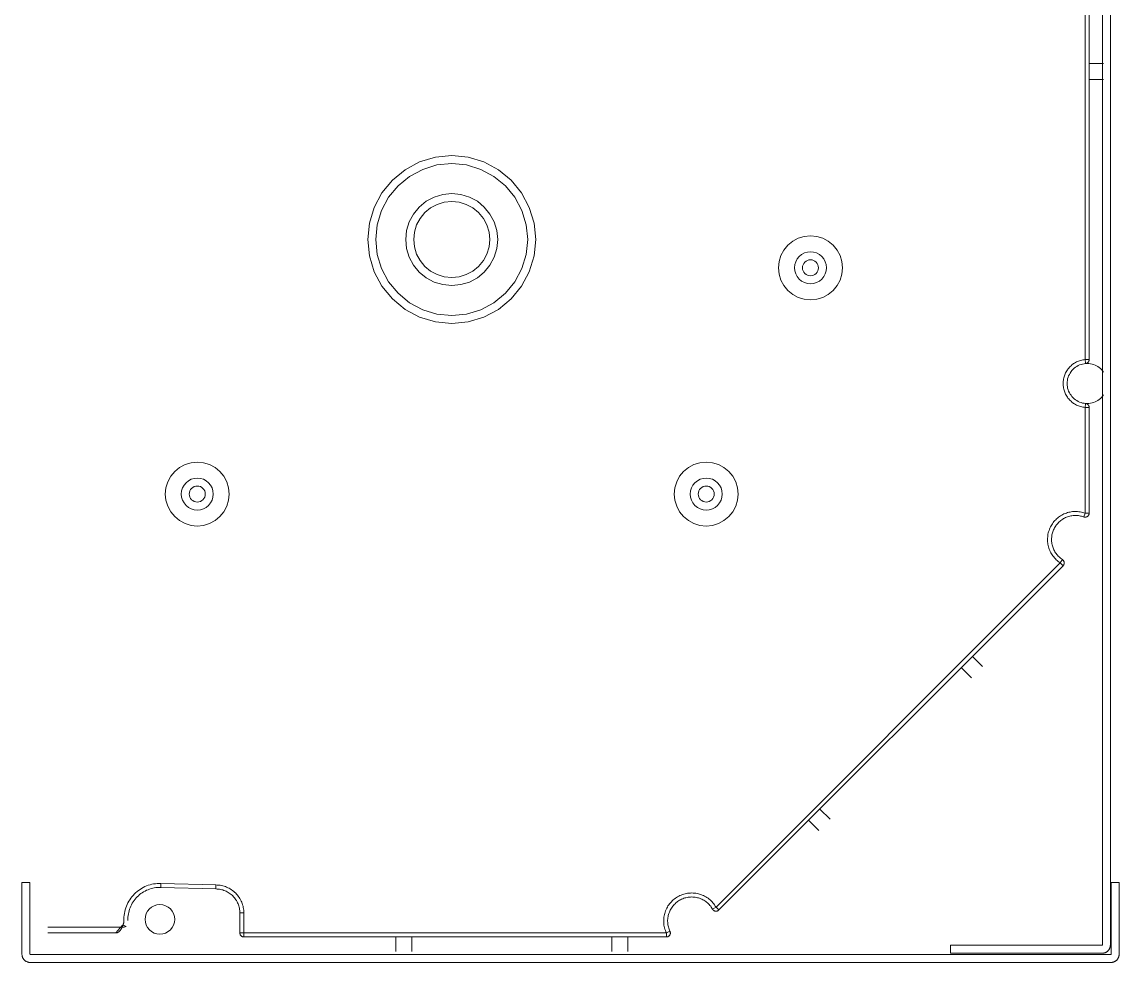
# Model space of a CAD drawing. Header units: metres. Extents: x 1838950 to 1842843, y 5171318 to 5174224.
# Drawn here: x 1841244.9488 to 1841245.086, y 5171399.2633 to 5171399.3831 of the extents above; entities that cross this region are included whole.
import ezdxf

# ---------------------------------------------------------------- set-up
doc = ezdxf.new("R2010")
doc.units = ezdxf.units.M
doc.header["$LTSCALE"] = 0.0254
doc.header["$PDMODE"] = 1
doc.header["$PDSIZE"] = -2
doc.layers.get('0').update_dxf_attribs({"lineweight": 18})
doc.layers.get('DEFPOINTS').update_dxf_attribs({"lineweight": 18})
doc.layers.add('00 CHAZAL Coupe A.5', color=7, linetype='Continuous', lineweight=18)
doc.layers.add('00 CHAZAL INVISIBLE ARCHI', color=7, linetype='Continuous', lineweight=5)
doc.styles.add('Arial', font='arial.ttf')
doc.dimstyles.new('IS', dxfattribs={"dimtxt": 302.065972, "dimasz": 9.92187e-05, "dimexe": 2e-07, "dimexo": 1e-06, "dimgap": 3e-07, "dimtad": 1, "dimzin": 3, "dimtxsty": 'Arial', "dimblk": 'DOT', "dimblk1": 'DOT', "dimblk2": 'DOT', "dimcen": 0, "dimdle": 1e-06, "dimazin": 0, "dimtfac": 1, "dimtix": 1, "dimtmove": 0, "dimatfit": 0, "dimldrblk": 'DOT', "dimfxl": 1e-06, "dimfxlon": 1, "dimfrac": 2, "dimtolj": 1, "dimtzin": 3, "dimarcsym": 0})

# ---------------------------------------------------------------- blocks, each defined once
blk = doc.blocks.new('Groupe-1950-1')
at = {"layer": '00 CHAZAL Coupe A.5', "color": 7, "linetype": 'Continuous', "lineweight": 5}
for p, q in [((1841245.08407, 5171399.37794), (1841245.08227, 5171399.37794)), ((1841245.08407, 5171399.37594), (1841245.08227, 5171399.37594)), ((1841245.08227, 5171399.33495), (1841245.08227, 5171399.32173)), ((1841245.07866, 5171399.3155), (1841245.03562, 5171399.27246)), ((1841245.03597, 5171399.27211), (1841245.07902, 5171399.31515)), ((1841245.06769, 5171399.30382), (1841245.06896, 5171399.30255)), ((1841245.06628, 5171399.30241), (1841245.06755, 5171399.30114)), ((1841245.04987, 5171399.28346), (1841245.0486, 5171399.28473)), ((1841245.04846, 5171399.28204), (1841245.04719, 5171399.28332)), ((1841244.97308, 5171399.27524), (1841244.97307, 5171399.27474)), ((1841244.97657, 5171399.27174), (1841244.97607, 5171399.27174)), ((1841244.96166, 5171399.26995), (1841244.95206, 5171399.26995)), ((1841244.96058, 5171399.26924), (1841244.95206, 5171399.26924)), ((1841245.02941, 5171399.26924), (1841244.97607, 5171399.26924)), ((1841245.02941, 5171399.26874), (1841244.97657, 5171399.26874)), ((1841244.99557, 5171399.26694), (1841244.99557, 5171399.26874)), ((1841244.99757, 5171399.26694), (1841244.99757, 5171399.26874)), ((1841245.02257, 5171399.26874), (1841245.02257, 5171399.26694)), ((1841245.02457, 5171399.26874), (1841245.02457, 5171399.26694))]:
    blk.add_line(p, q, dxfattribs=at)
at = {"layer": '00 CHAZAL Coupe A.5', "color": 7, "linetype": 'Continuous', "lineweight": 5, "flags": 128}
for points in [[(1841245.08177, 5171399.40271), (1841245.08177, 5171399.34093), (1841245.08227, 5171399.34093), (1841245.08227, 5171399.3409), (1841245.08227, 5171399.34088), (1841245.08227, 5171399.34086), (1841245.08226, 5171399.34083), (1841245.08226, 5171399.34081), (1841245.08225, 5171399.34079), (1841245.08225, 5171399.34077), (1841245.08224, 5171399.34075), (1841245.08223, 5171399.34072), (1841245.08222, 5171399.3407), (1841245.08221, 5171399.34068), (1841245.0822, 5171399.34066), (1841245.08218, 5171399.34064), (1841245.08217, 5171399.34062), (1841245.08215, 5171399.34061), (1841245.08214, 5171399.34059), (1841245.08212, 5171399.34057), (1841245.08211, 5171399.34056), (1841245.08209, 5171399.34054), (1841245.08207, 5171399.34053), (1841245.08205, 5171399.34051), (1841245.08203, 5171399.3405), (1841245.08201, 5171399.34049), (1841245.08199, 5171399.34048), (1841245.08197, 5171399.34047), (1841245.08195, 5171399.34046), (1841245.08193, 5171399.34045), (1841245.0819, 5171399.34045), (1841245.08188, 5171399.34044), (1841245.08186, 5171399.34043), (1841245.08184, 5171399.34043), (1841245.08181, 5171399.34043), (1841245.08177, 5171399.34093), (1841245.08163, 5171399.34091), (1841245.08149, 5171399.34089), (1841245.08136, 5171399.34086), (1841245.08122, 5171399.34083), (1841245.08109, 5171399.34079), (1841245.08096, 5171399.34074), (1841245.08083, 5171399.34069), (1841245.0807, 5171399.34063), (1841245.08058, 5171399.34057), (1841245.08046, 5171399.3405), (1841245.08034, 5171399.34042), (1841245.08023, 5171399.34034), (1841245.08012, 5171399.34026), (1841245.08001, 5171399.34016), (1841245.07991, 5171399.34007), (1841245.07981, 5171399.33997), (1841245.07972, 5171399.33986), (1841245.07963, 5171399.33975), (1841245.07955, 5171399.33964), (1841245.07948, 5171399.33953), (1841245.07941, 5171399.33941), (1841245.07934, 5171399.33928), (1841245.07928, 5171399.33916), (1841245.07923, 5171399.33903), (1841245.07918, 5171399.3389), (1841245.07914, 5171399.33876), (1841245.0791, 5171399.33863), (1841245.07907, 5171399.33849), (1841245.07905, 5171399.33835), (1841245.07903, 5171399.33822), (1841245.07902, 5171399.33808), (1841245.07902, 5171399.33794), (1841245.07902, 5171399.3378), (1841245.07903, 5171399.33766), (1841245.07905, 5171399.33752), (1841245.07907, 5171399.33738), (1841245.0791, 5171399.33725), (1841245.07914, 5171399.33711), (1841245.07918, 5171399.33698), (1841245.07923, 5171399.33685), (1841245.07928, 5171399.33672), (1841245.07934, 5171399.33659), (1841245.07941, 5171399.33647), (1841245.07948, 5171399.33635), (1841245.07955, 5171399.33623), (1841245.07963, 5171399.33612), (1841245.07972, 5171399.33601), (1841245.07981, 5171399.33591), (1841245.07991, 5171399.33581), (1841245.08001, 5171399.33571), (1841245.08012, 5171399.33562), (1841245.08023, 5171399.33553), (1841245.08034, 5171399.33545), (1841245.08046, 5171399.33538), (1841245.08058, 5171399.33531), (1841245.0807, 5171399.33524), (1841245.08083, 5171399.33518), (1841245.08096, 5171399.33513), (1841245.08109, 5171399.33509), (1841245.08122, 5171399.33505), (1841245.08136, 5171399.33501), (1841245.08149, 5171399.33498), (1841245.08163, 5171399.33496), (1841245.08177, 5171399.33495), (1841245.08227, 5171399.33495), (1841245.08227, 5171399.33497), (1841245.08227, 5171399.33499), (1841245.08227, 5171399.33502), (1841245.08226, 5171399.33504), (1841245.08226, 5171399.33506), (1841245.08225, 5171399.33509), (1841245.08225, 5171399.33511), (1841245.08224, 5171399.33513), (1841245.08223, 5171399.33515), (1841245.08222, 5171399.33517), (1841245.08221, 5171399.33519), (1841245.0822, 5171399.33521), (1841245.08218, 5171399.33523), (1841245.08217, 5171399.33525), (1841245.08215, 5171399.33527), (1841245.08214, 5171399.33529), (1841245.08212, 5171399.3353), (1841245.08211, 5171399.33532), (1841245.08209, 5171399.33533), (1841245.08207, 5171399.33535), (1841245.08205, 5171399.33536), (1841245.08203, 5171399.33537), (1841245.08201, 5171399.33539), (1841245.08199, 5171399.3354), (1841245.08197, 5171399.33541), (1841245.08195, 5171399.33542), (1841245.08193, 5171399.33542), (1841245.0819, 5171399.33543), (1841245.08188, 5171399.33544), (1841245.08186, 5171399.33544), (1841245.08184, 5171399.33544), (1841245.08181, 5171399.33545), (1841245.08177, 5171399.33495), (1841245.08177, 5171399.32173), (1841245.08227, 5171399.32173), (1841245.08227, 5171399.3217), (1841245.08227, 5171399.32167), (1841245.08226, 5171399.32164), (1841245.08226, 5171399.32161), (1841245.08225, 5171399.32158), (1841245.08224, 5171399.32155), (1841245.08223, 5171399.32152), (1841245.08221, 5171399.32149), (1841245.0822, 5171399.32147), (1841245.08218, 5171399.32144), (1841245.08217, 5171399.32142), (1841245.08215, 5171399.3214), (1841245.08213, 5171399.32137), (1841245.0821, 5171399.32135), (1841245.08208, 5171399.32133), (1841245.08206, 5171399.32132), (1841245.08203, 5171399.3213), (1841245.08201, 5171399.32128), (1841245.08198, 5171399.32127), (1841245.08195, 5171399.32126), (1841245.08192, 5171399.32125), (1841245.0819, 5171399.32124), (1841245.08187, 5171399.32123), (1841245.08184, 5171399.32123), (1841245.08181, 5171399.32123), (1841245.08178, 5171399.32123), (1841245.08175, 5171399.32123), (1841245.08172, 5171399.32123), (1841245.08169, 5171399.32123), (1841245.08166, 5171399.32124), (1841245.08163, 5171399.32125), (1841245.0816, 5171399.32126), (1841245.08177, 5171399.32173), (1841245.08162, 5171399.32178), (1841245.08147, 5171399.32182), (1841245.08131, 5171399.32186), (1841245.08116, 5171399.32189), (1841245.081, 5171399.32191), (1841245.08084, 5171399.32193), (1841245.08068, 5171399.32194), (1841245.08052, 5171399.32194), (1841245.08036, 5171399.32193), (1841245.0802, 5171399.32192), (1841245.08004, 5171399.3219), (1841245.07989, 5171399.32187), (1841245.07973, 5171399.32184), (1841245.07958, 5171399.32179), (1841245.07943, 5171399.32174), (1841245.07928, 5171399.32169), (1841245.07913, 5171399.32163), (1841245.07899, 5171399.32156), (1841245.07885, 5171399.32148), (1841245.07871, 5171399.3214), (1841245.07858, 5171399.32131), (1841245.07845, 5171399.32122), (1841245.07832, 5171399.32112), (1841245.0782, 5171399.32101), (1841245.07809, 5171399.3209), (1841245.07798, 5171399.32079), (1841245.07787, 5171399.32067), (1841245.07778, 5171399.32054), (1841245.07768, 5171399.32041), (1841245.0776, 5171399.32028), (1841245.07751, 5171399.32014), (1841245.07744, 5171399.32), (1841245.07737, 5171399.31986), (1841245.07731, 5171399.31971), (1841245.07726, 5171399.31956), (1841245.07721, 5171399.31941), (1841245.07717, 5171399.31925), (1841245.07713, 5171399.3191), (1841245.07711, 5171399.31894), (1841245.07709, 5171399.31878), (1841245.07708, 5171399.31862), (1841245.07707, 5171399.31846), (1841245.07707, 5171399.31831), (1841245.07708, 5171399.31815), (1841245.0771, 5171399.31799), (1841245.07712, 5171399.31783), (1841245.07716, 5171399.31767), (1841245.07719, 5171399.31752), (1841245.07724, 5171399.31737), (1841245.07729, 5171399.31722), (1841245.07735, 5171399.31707), (1841245.07742, 5171399.31692), (1841245.07749, 5171399.31678), (1841245.07757, 5171399.31664), (1841245.07765, 5171399.31651), (1841245.07774, 5171399.31638), (1841245.07784, 5171399.31625), (1841245.07794, 5171399.31613), (1841245.07805, 5171399.31601), (1841245.07816, 5171399.3159), (1841245.07828, 5171399.31579), (1841245.0784, 5171399.31569), (1841245.07853, 5171399.31559), (1841245.07866, 5171399.3155)], [(1841245.08227, 5171399.34093), (1841245.08227, 5171399.40297), (1841245.07627, 5171399.40697), (1841245.07627, 5171399.42177)], [(1841244.99207, 5171399.35594), (1841244.99227, 5171399.35389), (1841244.99287, 5171399.35192), (1841244.99384, 5171399.3501), (1841244.99515, 5171399.34851), (1841244.99674, 5171399.34721), (1841244.99855, 5171399.34624), (1841245.00052, 5171399.34564), (1841245.00257, 5171399.34544), (1841245.00462, 5171399.34564), (1841245.00659, 5171399.34624), (1841245.0084, 5171399.34721), (1841245.01, 5171399.34851), (1841245.0113, 5171399.3501), (1841245.01227, 5171399.35192), (1841245.01287, 5171399.35389), (1841245.01307, 5171399.35594), (1841245.01287, 5171399.35799), (1841245.01227, 5171399.35996), (1841245.0113, 5171399.36177), (1841245.01, 5171399.36336), (1841245.0084, 5171399.36467), (1841245.00659, 5171399.36564), (1841245.00462, 5171399.36624), (1841245.00257, 5171399.36644), (1841245.00052, 5171399.36624), (1841244.99855, 5171399.36564), (1841244.99674, 5171399.36467), (1841244.99515, 5171399.36336), (1841244.99384, 5171399.36177), (1841244.99287, 5171399.35996), (1841244.99227, 5171399.35799), (1841244.99207, 5171399.35594)], [(1841244.99307, 5171399.35594), (1841244.99325, 5171399.35408), (1841244.99379, 5171399.3523), (1841244.99467, 5171399.35066), (1841244.99585, 5171399.34922), (1841244.99729, 5171399.34804), (1841244.99894, 5171399.34716), (1841245.00072, 5171399.34662), (1841245.00257, 5171399.34644), (1841245.00442, 5171399.34662), (1841245.00621, 5171399.34716), (1841245.00785, 5171399.34804), (1841245.00929, 5171399.34922), (1841245.01047, 5171399.35066), (1841245.01135, 5171399.3523), (1841245.01189, 5171399.35408), (1841245.01207, 5171399.35594), (1841245.01189, 5171399.35779), (1841245.01135, 5171399.35957), (1841245.01047, 5171399.36122), (1841245.00929, 5171399.36266), (1841245.00785, 5171399.36384), (1841245.00621, 5171399.36471), (1841245.00442, 5171399.36526), (1841245.00257, 5171399.36544), (1841245.00072, 5171399.36526), (1841244.99894, 5171399.36471), (1841244.99729, 5171399.36384), (1841244.99585, 5171399.36266), (1841244.99467, 5171399.36122), (1841244.99379, 5171399.35957), (1841244.99325, 5171399.35779), (1841244.99307, 5171399.35594)], [(1841244.99682, 5171399.35594), (1841244.99693, 5171399.35482), (1841244.99726, 5171399.35374), (1841244.99779, 5171399.35274), (1841244.99851, 5171399.35187), (1841244.99938, 5171399.35116), (1841245.00037, 5171399.35063), (1841245.00145, 5171399.3503), (1841245.00257, 5171399.35019), (1841245.00369, 5171399.3503), (1841245.00477, 5171399.35063), (1841245.00577, 5171399.35116), (1841245.00664, 5171399.35187), (1841245.00735, 5171399.35274), (1841245.00788, 5171399.35374), (1841245.00821, 5171399.35482), (1841245.00832, 5171399.35594), (1841245.00821, 5171399.35706), (1841245.00788, 5171399.35814), (1841245.00735, 5171399.35913), (1841245.00664, 5171399.36), (1841245.00577, 5171399.36072), (1841245.00477, 5171399.36125), (1841245.00369, 5171399.36158), (1841245.00257, 5171399.36169), (1841245.00145, 5171399.36158), (1841245.00037, 5171399.36125), (1841244.99938, 5171399.36072), (1841244.99851, 5171399.36), (1841244.99779, 5171399.35913), (1841244.99726, 5171399.35814), (1841244.99693, 5171399.35706), (1841244.99682, 5171399.35594)], [(1841244.99782, 5171399.35594), (1841244.99791, 5171399.35501), (1841244.99818, 5171399.35412), (1841244.99862, 5171399.3533), (1841244.99921, 5171399.35258), (1841244.99993, 5171399.35199), (1841245.00075, 5171399.35155), (1841245.00164, 5171399.35128), (1841245.00257, 5171399.35119), (1841245.0035, 5171399.35128), (1841245.00439, 5171399.35155), (1841245.00521, 5171399.35199), (1841245.00593, 5171399.35258), (1841245.00652, 5171399.3533), (1841245.00696, 5171399.35412), (1841245.00723, 5171399.35501), (1841245.00732, 5171399.35594), (1841245.00723, 5171399.35686), (1841245.00696, 5171399.35776), (1841245.00652, 5171399.35858), (1841245.00593, 5171399.3593), (1841245.00521, 5171399.35989), (1841245.00439, 5171399.36033), (1841245.0035, 5171399.3606), (1841245.00257, 5171399.36069), (1841245.00164, 5171399.3606), (1841245.00075, 5171399.36033), (1841244.99993, 5171399.35989), (1841244.99921, 5171399.3593), (1841244.99862, 5171399.35858), (1841244.99818, 5171399.35776), (1841244.99791, 5171399.35686), (1841244.99782, 5171399.35594)], [(1841245.04343, 5171399.35241), (1841245.04351, 5171399.35163), (1841245.04374, 5171399.35088), (1841245.04411, 5171399.35019), (1841245.0446, 5171399.34958), (1841245.04521, 5171399.34908), (1841245.0459, 5171399.34871), (1841245.04665, 5171399.34848), (1841245.04743, 5171399.34841), (1841245.04821, 5171399.34848), (1841245.04896, 5171399.34871), (1841245.04965, 5171399.34908), (1841245.05026, 5171399.34958), (1841245.05076, 5171399.35019), (1841245.05113, 5171399.35088), (1841245.05135, 5171399.35163), (1841245.05143, 5171399.35241), (1841245.05135, 5171399.35319), (1841245.05113, 5171399.35394), (1841245.05076, 5171399.35463), (1841245.05026, 5171399.35524), (1841245.04965, 5171399.35573), (1841245.04896, 5171399.3561), (1841245.04821, 5171399.35633), (1841245.04743, 5171399.35641), (1841245.04665, 5171399.35633), (1841245.0459, 5171399.3561), (1841245.04521, 5171399.35573), (1841245.0446, 5171399.35524), (1841245.04411, 5171399.35463), (1841245.04374, 5171399.35394), (1841245.04351, 5171399.35319), (1841245.04343, 5171399.35241)], [(1841245.04543, 5171399.35241), (1841245.04547, 5171399.35202), (1841245.04558, 5171399.35164), (1841245.04577, 5171399.3513), (1841245.04602, 5171399.35099), (1841245.04632, 5171399.35074), (1841245.04667, 5171399.35056), (1841245.04704, 5171399.35045), (1841245.04743, 5171399.35041), (1841245.04782, 5171399.35045), (1841245.0482, 5171399.35056), (1841245.04854, 5171399.35074), (1841245.04885, 5171399.35099), (1841245.04909, 5171399.3513), (1841245.04928, 5171399.35164), (1841245.04939, 5171399.35202), (1841245.04943, 5171399.35241), (1841245.04939, 5171399.3528), (1841245.04928, 5171399.35317), (1841245.04909, 5171399.35352), (1841245.04885, 5171399.35382), (1841245.04854, 5171399.35407), (1841245.0482, 5171399.35426), (1841245.04782, 5171399.35437), (1841245.04743, 5171399.35441), (1841245.04704, 5171399.35437), (1841245.04667, 5171399.35426), (1841245.04632, 5171399.35407), (1841245.04602, 5171399.35382), (1841245.04577, 5171399.35352), (1841245.04558, 5171399.35317), (1841245.04547, 5171399.3528), (1841245.04543, 5171399.35241)], [(1841245.04643, 5171399.35241), (1841245.04645, 5171399.35221), (1841245.04651, 5171399.35202), (1841245.0466, 5171399.35185), (1841245.04672, 5171399.3517), (1841245.04688, 5171399.35158), (1841245.04705, 5171399.35148), (1841245.04724, 5171399.35143), (1841245.04743, 5171399.35141), (1841245.04763, 5171399.35143), (1841245.04781, 5171399.35148), (1841245.04799, 5171399.35158), (1841245.04814, 5171399.3517), (1841245.04826, 5171399.35185), (1841245.04836, 5171399.35202), (1841245.04841, 5171399.35221), (1841245.04843, 5171399.35241), (1841245.04841, 5171399.3526), (1841245.04836, 5171399.35279), (1841245.04826, 5171399.35296), (1841245.04814, 5171399.35311), (1841245.04799, 5171399.35324), (1841245.04781, 5171399.35333), (1841245.04763, 5171399.35339), (1841245.04743, 5171399.35341), (1841245.04724, 5171399.35339), (1841245.04705, 5171399.35333), (1841245.04688, 5171399.35324), (1841245.04672, 5171399.35311), (1841245.0466, 5171399.35296), (1841245.04651, 5171399.35279), (1841245.04645, 5171399.3526), (1841245.04643, 5171399.35241)], [(1841245.08407, 5171399.33651), (1841245.08395, 5171399.33635), (1841245.08382, 5171399.3362), (1841245.08368, 5171399.33606), (1841245.08352, 5171399.33594), (1841245.08336, 5171399.33583), (1841245.08319, 5171399.33573), (1841245.08301, 5171399.33564), (1841245.08283, 5171399.33557), (1841245.08264, 5171399.33551), (1841245.08244, 5171399.33547), (1841245.08225, 5171399.33545), (1841245.08205, 5171399.33544), (1841245.08185, 5171399.33544), (1841245.08166, 5171399.33546), (1841245.08146, 5171399.3355), (1841245.08127, 5171399.33555), (1841245.08109, 5171399.33562), (1841245.0809, 5171399.3357), (1841245.08073, 5171399.3358), (1841245.08057, 5171399.3359), (1841245.08041, 5171399.33603), (1841245.08026, 5171399.33616), (1841245.08013, 5171399.3363), (1841245.08001, 5171399.33646), (1841245.0799, 5171399.33662), (1841245.0798, 5171399.33679), (1841245.07971, 5171399.33697), (1841245.07965, 5171399.33716), (1841245.07959, 5171399.33735), (1841245.07955, 5171399.33754), (1841245.07953, 5171399.33774), (1841245.07952, 5171399.33794), (1841245.07953, 5171399.33814), (1841245.07955, 5171399.33833), (1841245.07959, 5171399.33853), (1841245.07965, 5171399.33872), (1841245.07971, 5171399.3389), (1841245.0798, 5171399.33908), (1841245.0799, 5171399.33925), (1841245.08001, 5171399.33942), (1841245.08013, 5171399.33957), (1841245.08026, 5171399.33972), (1841245.08041, 5171399.33985), (1841245.08057, 5171399.33997), (1841245.08073, 5171399.34008), (1841245.0809, 5171399.34017), (1841245.08109, 5171399.34026), (1841245.08127, 5171399.34032), (1841245.08146, 5171399.34037), (1841245.08166, 5171399.34041), (1841245.08185, 5171399.34043), (1841245.08205, 5171399.34044), (1841245.08225, 5171399.34043), (1841245.08244, 5171399.3404), (1841245.08264, 5171399.34036), (1841245.08283, 5171399.3403), (1841245.08301, 5171399.34023), (1841245.08319, 5171399.34015), (1841245.08336, 5171399.34005), (1841245.08352, 5171399.33994), (1841245.08368, 5171399.33981), (1841245.08382, 5171399.33967), (1841245.08395, 5171399.33953), (1841245.08407, 5171399.33937)], [(1841244.96675, 5171399.32412), (1841244.96683, 5171399.32334), (1841244.96706, 5171399.32259), (1841244.96743, 5171399.3219), (1841244.96792, 5171399.32129), (1841244.96853, 5171399.32079), (1841244.96922, 5171399.32042), (1841244.96997, 5171399.32019), (1841244.97075, 5171399.32012), (1841244.97153, 5171399.32019), (1841244.97228, 5171399.32042), (1841244.97297, 5171399.32079), (1841244.97358, 5171399.32129), (1841244.97408, 5171399.3219), (1841244.97445, 5171399.32259), (1841244.97467, 5171399.32334), (1841244.97475, 5171399.32412), (1841244.97467, 5171399.3249), (1841244.97445, 5171399.32565), (1841244.97408, 5171399.32634), (1841244.97358, 5171399.32695), (1841244.97297, 5171399.32744), (1841244.97228, 5171399.32781), (1841244.97153, 5171399.32804), (1841244.97075, 5171399.32812), (1841244.96997, 5171399.32804), (1841244.96922, 5171399.32781), (1841244.96853, 5171399.32744), (1841244.96792, 5171399.32695), (1841244.96743, 5171399.32634), (1841244.96706, 5171399.32565), (1841244.96683, 5171399.3249), (1841244.96675, 5171399.32412)], [(1841245.03039, 5171399.32412), (1841245.03047, 5171399.32334), (1841245.0307, 5171399.32259), (1841245.03107, 5171399.3219), (1841245.03156, 5171399.32129), (1841245.03217, 5171399.32079), (1841245.03286, 5171399.32042), (1841245.03361, 5171399.32019), (1841245.03439, 5171399.32012), (1841245.03517, 5171399.32019), (1841245.03592, 5171399.32042), (1841245.03661, 5171399.32079), (1841245.03722, 5171399.32129), (1841245.03772, 5171399.3219), (1841245.03809, 5171399.32259), (1841245.03831, 5171399.32334), (1841245.03839, 5171399.32412), (1841245.03831, 5171399.3249), (1841245.03809, 5171399.32565), (1841245.03772, 5171399.32634), (1841245.03722, 5171399.32695), (1841245.03661, 5171399.32744), (1841245.03592, 5171399.32781), (1841245.03517, 5171399.32804), (1841245.03439, 5171399.32812), (1841245.03361, 5171399.32804), (1841245.03286, 5171399.32781), (1841245.03217, 5171399.32744), (1841245.03156, 5171399.32695), (1841245.03107, 5171399.32634), (1841245.0307, 5171399.32565), (1841245.03047, 5171399.3249), (1841245.03039, 5171399.32412)], [(1841244.96875, 5171399.32412), (1841244.96879, 5171399.32373), (1841244.9689, 5171399.32335), (1841244.96909, 5171399.32301), (1841244.96934, 5171399.3227), (1841244.96964, 5171399.32245), (1841244.96999, 5171399.32227), (1841244.97036, 5171399.32216), (1841244.97075, 5171399.32212), (1841244.97114, 5171399.32216), (1841244.97152, 5171399.32227), (1841244.97186, 5171399.32245), (1841244.97217, 5171399.3227), (1841244.97241, 5171399.32301), (1841244.9726, 5171399.32335), (1841244.97271, 5171399.32373), (1841244.97275, 5171399.32412), (1841244.97271, 5171399.32451), (1841244.9726, 5171399.32488), (1841244.97241, 5171399.32523), (1841244.97217, 5171399.32553), (1841244.97186, 5171399.32578), (1841244.97152, 5171399.32597), (1841244.97114, 5171399.32608), (1841244.97075, 5171399.32612), (1841244.97036, 5171399.32608), (1841244.96999, 5171399.32597), (1841244.96964, 5171399.32578), (1841244.96934, 5171399.32553), (1841244.96909, 5171399.32523), (1841244.9689, 5171399.32488), (1841244.96879, 5171399.32451), (1841244.96875, 5171399.32412)], [(1841245.03239, 5171399.32412), (1841245.03243, 5171399.32373), (1841245.03254, 5171399.32335), (1841245.03273, 5171399.32301), (1841245.03298, 5171399.3227), (1841245.03328, 5171399.32245), (1841245.03363, 5171399.32227), (1841245.034, 5171399.32216), (1841245.03439, 5171399.32212), (1841245.03478, 5171399.32216), (1841245.03516, 5171399.32227), (1841245.0355, 5171399.32245), (1841245.03581, 5171399.3227), (1841245.03605, 5171399.32301), (1841245.03624, 5171399.32335), (1841245.03635, 5171399.32373), (1841245.03639, 5171399.32412), (1841245.03635, 5171399.32451), (1841245.03624, 5171399.32488), (1841245.03605, 5171399.32523), (1841245.03581, 5171399.32553), (1841245.0355, 5171399.32578), (1841245.03516, 5171399.32597), (1841245.03478, 5171399.32608), (1841245.03439, 5171399.32612), (1841245.034, 5171399.32608), (1841245.03363, 5171399.32597), (1841245.03328, 5171399.32578), (1841245.03298, 5171399.32553), (1841245.03273, 5171399.32523), (1841245.03254, 5171399.32488), (1841245.03243, 5171399.32451), (1841245.03239, 5171399.32412)], [(1841244.96975, 5171399.32412), (1841244.96977, 5171399.32392), (1841244.96983, 5171399.32374), (1841244.96992, 5171399.32356), (1841244.97004, 5171399.32341), (1841244.9702, 5171399.32329), (1841244.97037, 5171399.32319), (1841244.97056, 5171399.32314), (1841244.97075, 5171399.32312), (1841244.97095, 5171399.32314), (1841244.97113, 5171399.32319), (1841244.97131, 5171399.32329), (1841244.97146, 5171399.32341), (1841244.97158, 5171399.32356), (1841244.97168, 5171399.32374), (1841244.97173, 5171399.32392), (1841244.97175, 5171399.32412), (1841244.97173, 5171399.32431), (1841244.97168, 5171399.3245), (1841244.97158, 5171399.32467), (1841244.97146, 5171399.32482), (1841244.97131, 5171399.32495), (1841244.97113, 5171399.32504), (1841244.97095, 5171399.3251), (1841244.97075, 5171399.32512), (1841244.97056, 5171399.3251), (1841244.97037, 5171399.32504), (1841244.9702, 5171399.32495), (1841244.97004, 5171399.32482), (1841244.96992, 5171399.32467), (1841244.96983, 5171399.3245), (1841244.96977, 5171399.32431), (1841244.96975, 5171399.32412)], [(1841245.03339, 5171399.32412), (1841245.03341, 5171399.32392), (1841245.03347, 5171399.32374), (1841245.03356, 5171399.32356), (1841245.03368, 5171399.32341), (1841245.03384, 5171399.32329), (1841245.03401, 5171399.32319), (1841245.0342, 5171399.32314), (1841245.03439, 5171399.32312), (1841245.03459, 5171399.32314), (1841245.03477, 5171399.32319), (1841245.03495, 5171399.32329), (1841245.0351, 5171399.32341), (1841245.03522, 5171399.32356), (1841245.03532, 5171399.32374), (1841245.03537, 5171399.32392), (1841245.03539, 5171399.32412), (1841245.03537, 5171399.32431), (1841245.03532, 5171399.3245), (1841245.03522, 5171399.32467), (1841245.0351, 5171399.32482), (1841245.03495, 5171399.32495), (1841245.03477, 5171399.32504), (1841245.03459, 5171399.3251), (1841245.03439, 5171399.32512), (1841245.0342, 5171399.3251), (1841245.03401, 5171399.32504), (1841245.03384, 5171399.32495), (1841245.03368, 5171399.32482), (1841245.03356, 5171399.32467), (1841245.03347, 5171399.3245), (1841245.03341, 5171399.32431), (1841245.03339, 5171399.32412)], [(1841245.07894, 5171399.31592), (1841245.07882, 5171399.316), (1841245.07871, 5171399.31608), (1841245.07861, 5171399.31617), (1841245.07851, 5171399.31626), (1841245.07841, 5171399.31636), (1841245.07832, 5171399.31646), (1841245.07823, 5171399.31656), (1841245.07815, 5171399.31667), (1841245.07807, 5171399.31678), (1841245.078, 5171399.3169), (1841245.07793, 5171399.31702), (1841245.07787, 5171399.31714), (1841245.07781, 5171399.31726), (1841245.07776, 5171399.31739), (1841245.07772, 5171399.31752), (1841245.07768, 5171399.31765), (1841245.07764, 5171399.31778), (1841245.07762, 5171399.31792), (1841245.0776, 5171399.31805), (1841245.07758, 5171399.31819), (1841245.07757, 5171399.31832), (1841245.07757, 5171399.31846), (1841245.07758, 5171399.3186), (1841245.07759, 5171399.31873), (1841245.0776, 5171399.31887), (1841245.07763, 5171399.319), (1841245.07765, 5171399.31914), (1841245.07769, 5171399.31927), (1841245.07773, 5171399.3194), (1841245.07778, 5171399.31953), (1841245.07783, 5171399.31965), (1841245.07789, 5171399.31978), (1841245.07795, 5171399.3199), (1841245.07802, 5171399.32002), (1841245.0781, 5171399.32013), (1841245.07817, 5171399.32024), (1841245.07826, 5171399.32035), (1841245.07835, 5171399.32045), (1841245.07844, 5171399.32055), (1841245.07854, 5171399.32065), (1841245.07864, 5171399.32074), (1841245.07875, 5171399.32082), (1841245.07886, 5171399.3209), (1841245.07898, 5171399.32098), (1841245.07909, 5171399.32105), (1841245.07921, 5171399.32111), (1841245.07934, 5171399.32117), (1841245.07946, 5171399.32122), (1841245.07959, 5171399.32127), (1841245.07972, 5171399.32131), (1841245.07985, 5171399.32135), (1841245.07999, 5171399.32138), (1841245.08012, 5171399.3214), (1841245.08026, 5171399.32142), (1841245.08039, 5171399.32143), (1841245.08053, 5171399.32144), (1841245.08066, 5171399.32144), (1841245.0808, 5171399.32143), (1841245.08094, 5171399.32142), (1841245.08107, 5171399.3214), (1841245.08121, 5171399.32137), (1841245.08134, 5171399.32134), (1841245.08147, 5171399.3213), (1841245.0816, 5171399.32126)], [(1841245.07894, 5171399.31592), (1841245.07896, 5171399.31591), (1841245.07898, 5171399.31589), (1841245.079, 5171399.31587), (1841245.07902, 5171399.31585), (1841245.07904, 5171399.31583), (1841245.07906, 5171399.31581), (1841245.07907, 5171399.31579), (1841245.07909, 5171399.31576), (1841245.0791, 5171399.31574), (1841245.07912, 5171399.31572), (1841245.07913, 5171399.31569), (1841245.07914, 5171399.31566), (1841245.07915, 5171399.31564), (1841245.07915, 5171399.31561), (1841245.07916, 5171399.31558), (1841245.07916, 5171399.31556), (1841245.07916, 5171399.31553), (1841245.07916, 5171399.3155), (1841245.07916, 5171399.31547), (1841245.07916, 5171399.31544), (1841245.07916, 5171399.31542), (1841245.07915, 5171399.31539), (1841245.07914, 5171399.31536), (1841245.07913, 5171399.31534), (1841245.07912, 5171399.31531), (1841245.07911, 5171399.31528), (1841245.0791, 5171399.31526), (1841245.07909, 5171399.31524), (1841245.07907, 5171399.31521), (1841245.07905, 5171399.31519), (1841245.07904, 5171399.31517), (1841245.07902, 5171399.31515), (1841245.07866, 5171399.3155), (1841245.07894, 5171399.31592)], [(1841244.9662, 5171399.27544), (1841244.96597, 5171399.27544), (1841244.96574, 5171399.27543), (1841244.96551, 5171399.2754), (1841244.96528, 5171399.27537), (1841244.96506, 5171399.27532), (1841244.96484, 5171399.27526), (1841244.96462, 5171399.2752), (1841244.9644, 5171399.27512), (1841244.96419, 5171399.27503), (1841244.96398, 5171399.27492), (1841244.96378, 5171399.27481), (1841244.96359, 5171399.27469), (1841244.9634, 5171399.27456), (1841244.96322, 5171399.27442), (1841244.96304, 5171399.27427), (1841244.96288, 5171399.27411), (1841244.96272, 5171399.27394), (1841244.96257, 5171399.27376), (1841244.96243, 5171399.27358), (1841244.9623, 5171399.27339), (1841244.96218, 5171399.2732), (1841244.96207, 5171399.273), (1841244.96197, 5171399.27279), (1841244.96188, 5171399.27258), (1841244.9618, 5171399.27236), (1841244.96173, 5171399.27214), (1841244.96168, 5171399.27192), (1841244.96163, 5171399.27169), (1841244.9616, 5171399.27146), (1841244.96158, 5171399.27123), (1841244.96157, 5171399.271), (1841244.96157, 5171399.27077), (1841244.96157, 5171399.27076), (1841244.96158, 5171399.27074), (1841244.96157, 5171399.27072), (1841244.96157, 5171399.2707), (1841244.96157, 5171399.27069), (1841244.96157, 5171399.27067), (1841244.96157, 5171399.27065), (1841244.96157, 5171399.27063), (1841244.96157, 5171399.27062), (1841244.96157, 5171399.2706), (1841244.96156, 5171399.27058), (1841244.96156, 5171399.27056), (1841244.96156, 5171399.27055), (1841244.96155, 5171399.27053), (1841244.96155, 5171399.27051), (1841244.96155, 5171399.2705), (1841244.96154, 5171399.27048), (1841244.96154, 5171399.27046), (1841244.96153, 5171399.27045), (1841244.96153, 5171399.27043), (1841244.96152, 5171399.27041), (1841244.96151, 5171399.2704), (1841244.96151, 5171399.27038), (1841244.9615, 5171399.27036), (1841244.9615, 5171399.27035), (1841244.96149, 5171399.27033), (1841244.96148, 5171399.27032), (1841244.96147, 5171399.2703), (1841244.96147, 5171399.27028), (1841244.96146, 5171399.27027), (1841244.96145, 5171399.27025), (1841244.96144, 5171399.27024), (1841244.96187, 5171399.26999)], [(1841244.96207, 5171399.27079), (1841244.96207, 5171399.271), (1841244.96208, 5171399.2712), (1841244.9621, 5171399.2714), (1841244.96213, 5171399.27161), (1841244.96217, 5171399.27181), (1841244.96222, 5171399.27201), (1841244.96228, 5171399.2722), (1841244.96235, 5171399.27239), (1841244.96243, 5171399.27258), (1841244.96251, 5171399.27277), (1841244.96261, 5171399.27295), (1841244.96272, 5171399.27312), (1841244.96284, 5171399.27329), (1841244.96296, 5171399.27345), (1841244.96309, 5171399.27361), (1841244.96323, 5171399.27376), (1841244.96338, 5171399.2739), (1841244.96353, 5171399.27403), (1841244.9637, 5171399.27416), (1841244.96386, 5171399.27427), (1841244.96404, 5171399.27438), (1841244.96422, 5171399.27448), (1841244.9644, 5171399.27457), (1841244.96459, 5171399.27465), (1841244.96478, 5171399.27472), (1841244.96497, 5171399.27478), (1841244.96517, 5171399.27484), (1841244.96537, 5171399.27488), (1841244.96557, 5171399.27491), (1841244.96578, 5171399.27493), (1841244.96598, 5171399.27494), (1841244.96619, 5171399.27494)], [(1841244.97308, 5171399.27524), (1841244.97325, 5171399.27523), (1841244.97342, 5171399.27522), (1841244.97359, 5171399.2752), (1841244.97376, 5171399.27517), (1841244.97393, 5171399.27513), (1841244.97409, 5171399.27509), (1841244.97426, 5171399.27503), (1841244.97442, 5171399.27497), (1841244.97457, 5171399.2749), (1841244.97473, 5171399.27482), (1841244.97487, 5171399.27474), (1841244.97502, 5171399.27465), (1841244.97516, 5171399.27455), (1841244.9753, 5171399.27444), (1841244.97542, 5171399.27433), (1841244.97555, 5171399.27421), (1841244.97567, 5171399.27409), (1841244.97578, 5171399.27396), (1841244.97588, 5171399.27382), (1841244.97598, 5171399.27368), (1841244.97607, 5171399.27353), (1841244.97616, 5171399.27339), (1841244.97624, 5171399.27323), (1841244.97631, 5171399.27308), (1841244.97637, 5171399.27292), (1841244.97642, 5171399.27275), (1841244.97647, 5171399.27259), (1841244.9765, 5171399.27242), (1841244.97653, 5171399.27225), (1841244.97655, 5171399.27208), (1841244.97657, 5171399.27191), (1841244.97657, 5171399.27174), (1841244.97657, 5171399.26874), (1841244.97655, 5171399.26874), (1841244.97652, 5171399.26874), (1841244.9765, 5171399.26874), (1841244.97647, 5171399.26875), (1841244.97645, 5171399.26875), (1841244.97643, 5171399.26876), (1841244.9764, 5171399.26877), (1841244.97638, 5171399.26878), (1841244.97636, 5171399.26879), (1841244.97634, 5171399.2688), (1841244.97631, 5171399.26881), (1841244.97629, 5171399.26882), (1841244.97627, 5171399.26884), (1841244.97625, 5171399.26885), (1841244.97624, 5171399.26887), (1841244.97622, 5171399.26888), (1841244.9762, 5171399.2689), (1841244.97618, 5171399.26892), (1841244.97617, 5171399.26894), (1841244.97616, 5171399.26896), (1841244.97614, 5171399.26898), (1841244.97613, 5171399.269), (1841244.97612, 5171399.26902), (1841244.97611, 5171399.26905), (1841244.9761, 5171399.26907), (1841244.97609, 5171399.26909), (1841244.97609, 5171399.26912), (1841244.97608, 5171399.26914), (1841244.97608, 5171399.26916), (1841244.97607, 5171399.26919), (1841244.97607, 5171399.26921), (1841244.97607, 5171399.26924), (1841244.97607, 5171399.27174), (1841244.97607, 5171399.27188), (1841244.97606, 5171399.27203), (1841244.97604, 5171399.27218), (1841244.97601, 5171399.27232), (1841244.97598, 5171399.27247), (1841244.97594, 5171399.27261), (1841244.9759, 5171399.27275), (1841244.97584, 5171399.27289), (1841244.97578, 5171399.27302), (1841244.97572, 5171399.27315), (1841244.97564, 5171399.27328), (1841244.97557, 5171399.2734), (1841244.97548, 5171399.27352), (1841244.97539, 5171399.27364), (1841244.97529, 5171399.27375), (1841244.97519, 5171399.27386), (1841244.97509, 5171399.27396), (1841244.97497, 5171399.27406), (1841244.97486, 5171399.27415), (1841244.97474, 5171399.27423), (1841244.97461, 5171399.27431), (1841244.97449, 5171399.27438), (1841244.97435, 5171399.27445), (1841244.97422, 5171399.27451), (1841244.97408, 5171399.27456), (1841244.97394, 5171399.27461), (1841244.9738, 5171399.27465), (1841244.97366, 5171399.27468), (1841244.97351, 5171399.27471), (1841244.97337, 5171399.27472), (1841244.97322, 5171399.27473), (1841244.97307, 5171399.27474), (1841244.96619, 5171399.27494), (1841244.9662, 5171399.27544), (1841244.97308, 5171399.27524)], [(1841245.02941, 5171399.26924), (1841245.02934, 5171399.26939), (1841245.02928, 5171399.26955), (1841245.02923, 5171399.26971), (1841245.02918, 5171399.26987), (1841245.02914, 5171399.27003), (1841245.02911, 5171399.2702), (1841245.02909, 5171399.27036), (1841245.02908, 5171399.27053), (1841245.02907, 5171399.2707), (1841245.02907, 5171399.27087), (1841245.02908, 5171399.27103), (1841245.0291, 5171399.2712), (1841245.02913, 5171399.27137), (1841245.02916, 5171399.27153), (1841245.0292, 5171399.27169), (1841245.02925, 5171399.27185), (1841245.02931, 5171399.27201), (1841245.02938, 5171399.27217), (1841245.02945, 5171399.27232), (1841245.02953, 5171399.27247), (1841245.02961, 5171399.27261), (1841245.02971, 5171399.27275), (1841245.02981, 5171399.27288), (1841245.02991, 5171399.27302), (1841245.03003, 5171399.27314), (1841245.03014, 5171399.27326), (1841245.03027, 5171399.27337), (1841245.0304, 5171399.27348), (1841245.03053, 5171399.27358), (1841245.03067, 5171399.27368), (1841245.03081, 5171399.27376), (1841245.03096, 5171399.27384), (1841245.03111, 5171399.27392), (1841245.03126, 5171399.27398), (1841245.03142, 5171399.27404), (1841245.03158, 5171399.27409), (1841245.03174, 5171399.27414), (1841245.03191, 5171399.27417), (1841245.03207, 5171399.2742), (1841245.03224, 5171399.27422), (1841245.03241, 5171399.27423), (1841245.03258, 5171399.27424), (1841245.03274, 5171399.27423), (1841245.03291, 5171399.27422), (1841245.03308, 5171399.2742), (1841245.03324, 5171399.27417), (1841245.03341, 5171399.27414), (1841245.03357, 5171399.27409), (1841245.03373, 5171399.27404), (1841245.03389, 5171399.27398), (1841245.03404, 5171399.27391), (1841245.03419, 5171399.27384), (1841245.03434, 5171399.27376), (1841245.03448, 5171399.27367), (1841245.03462, 5171399.27358), (1841245.03475, 5171399.27347), (1841245.03488, 5171399.27337), (1841245.03501, 5171399.27325), (1841245.03512, 5171399.27313), (1841245.03523, 5171399.27301), (1841245.03534, 5171399.27288), (1841245.03544, 5171399.27274), (1841245.03553, 5171399.2726), (1841245.03562, 5171399.27246)], [(1841245.02986, 5171399.26945), (1841245.02987, 5171399.26942), (1841245.02988, 5171399.26939), (1841245.02989, 5171399.26936), (1841245.0299, 5171399.26933), (1841245.0299, 5171399.2693), (1841245.02991, 5171399.26927), (1841245.02991, 5171399.26924), (1841245.02991, 5171399.26921), (1841245.02991, 5171399.26918), (1841245.0299, 5171399.26914), (1841245.02989, 5171399.26911), (1841245.02988, 5171399.26908), (1841245.02987, 5171399.26905), (1841245.02986, 5171399.26903), (1841245.02985, 5171399.269), (1841245.02983, 5171399.26897), (1841245.02981, 5171399.26894), (1841245.02979, 5171399.26892), (1841245.02977, 5171399.2689), (1841245.02975, 5171399.26887), (1841245.02973, 5171399.26885), (1841245.0297, 5171399.26883), (1841245.02968, 5171399.26882), (1841245.02965, 5171399.2688), (1841245.02962, 5171399.26879), (1841245.02959, 5171399.26877), (1841245.02956, 5171399.26876), (1841245.02953, 5171399.26875), (1841245.0295, 5171399.26875), (1841245.02947, 5171399.26874), (1841245.02944, 5171399.26874), (1841245.02941, 5171399.26874), (1841245.02941, 5171399.26924), (1841245.02986, 5171399.26945), (1841245.0298, 5171399.26958), (1841245.02975, 5171399.26972), (1841245.0297, 5171399.26985), (1841245.02967, 5171399.26999), (1841245.02963, 5171399.27013), (1841245.02961, 5171399.27027), (1841245.02959, 5171399.27042), (1841245.02958, 5171399.27056), (1841245.02957, 5171399.2707), (1841245.02957, 5171399.27085), (1841245.02958, 5171399.27099), (1841245.0296, 5171399.27113), (1841245.02962, 5171399.27128), (1841245.02965, 5171399.27142), (1841245.02969, 5171399.27156), (1841245.02973, 5171399.27169), (1841245.02978, 5171399.27183), (1841245.02983, 5171399.27196), (1841245.02989, 5171399.27209), (1841245.02996, 5171399.27222), (1841245.03004, 5171399.27234), (1841245.03012, 5171399.27246), (1841245.0302, 5171399.27258), (1841245.03029, 5171399.27269), (1841245.03039, 5171399.2728), (1841245.03049, 5171399.2729), (1841245.0306, 5171399.273), (1841245.03071, 5171399.27309), (1841245.03082, 5171399.27317), (1841245.03094, 5171399.27326), (1841245.03106, 5171399.27333), (1841245.03119, 5171399.2734), (1841245.03132, 5171399.27346), (1841245.03145, 5171399.27352), (1841245.03159, 5171399.27357), (1841245.03172, 5171399.27362), (1841245.03186, 5171399.27365), (1841245.032, 5171399.27368), (1841245.03214, 5171399.27371), (1841245.03229, 5171399.27372), (1841245.03243, 5171399.27373), (1841245.03258, 5171399.27374), (1841245.03272, 5171399.27373), (1841245.03286, 5171399.27372), (1841245.03301, 5171399.27371), (1841245.03315, 5171399.27368), (1841245.03329, 5171399.27365), (1841245.03343, 5171399.27361), (1841245.03356, 5171399.27357), (1841245.0337, 5171399.27352), (1841245.03383, 5171399.27346), (1841245.03396, 5171399.2734), (1841245.03409, 5171399.27333), (1841245.03421, 5171399.27325), (1841245.03433, 5171399.27317), (1841245.03444, 5171399.27308), (1841245.03455, 5171399.27299), (1841245.03466, 5171399.27289), (1841245.03476, 5171399.27279), (1841245.03485, 5171399.27268), (1841245.03495, 5171399.27257), (1841245.03503, 5171399.27246), (1841245.03511, 5171399.27234), (1841245.03518, 5171399.27221), (1841245.0352, 5171399.27219), (1841245.03521, 5171399.27216), (1841245.03523, 5171399.27214), (1841245.03525, 5171399.27212), (1841245.03527, 5171399.2721), (1841245.03529, 5171399.27208), (1841245.03531, 5171399.27206), (1841245.03534, 5171399.27204), (1841245.03536, 5171399.27203), (1841245.03539, 5171399.27202), (1841245.03541, 5171399.272), (1841245.03544, 5171399.27199), (1841245.03547, 5171399.27198), (1841245.03549, 5171399.27197), (1841245.03552, 5171399.27197), (1841245.03555, 5171399.27196), (1841245.03558, 5171399.27196), (1841245.03561, 5171399.27196), (1841245.03564, 5171399.27196), (1841245.03567, 5171399.27196), (1841245.03569, 5171399.27196), (1841245.03572, 5171399.27197), (1841245.03575, 5171399.27198), (1841245.03578, 5171399.27198), (1841245.03581, 5171399.27199), (1841245.03583, 5171399.27201), (1841245.03586, 5171399.27202), (1841245.03588, 5171399.27203), (1841245.03591, 5171399.27205), (1841245.03593, 5171399.27207), (1841245.03595, 5171399.27209), (1841245.03597, 5171399.27211), (1841245.03562, 5171399.27246), (1841245.03518, 5171399.27221)], [(1841244.96422, 5171399.27094), (1841244.96426, 5171399.27058), (1841244.96436, 5171399.27023), (1841244.96453, 5171399.26991), (1841244.96476, 5171399.26963), (1841244.96504, 5171399.2694), (1841244.96536, 5171399.26923), (1841244.96571, 5171399.26912), (1841244.96607, 5171399.26909), (1841244.96643, 5171399.26912), (1841244.96678, 5171399.26923), (1841244.9671, 5171399.2694), (1841244.96738, 5171399.26963), (1841244.96761, 5171399.26991), (1841244.96778, 5171399.27023), (1841244.96789, 5171399.27058), (1841244.96792, 5171399.27094), (1841244.96789, 5171399.2713), (1841244.96778, 5171399.27165), (1841244.96761, 5171399.27197), (1841244.96738, 5171399.27225), (1841244.9671, 5171399.27248), (1841244.96678, 5171399.27265), (1841244.96643, 5171399.27275), (1841244.96607, 5171399.27279), (1841244.96571, 5171399.27275), (1841244.96536, 5171399.27265), (1841244.96504, 5171399.27248), (1841244.96476, 5171399.27225), (1841244.96453, 5171399.27197), (1841244.96436, 5171399.27165), (1841244.96426, 5171399.2713), (1841244.96422, 5171399.27094)]]:
    blk.add_lwpolyline(points, dxfattribs=at)
at = {"layer": '00 CHAZAL Coupe A.5', "color": 7, "linetype": 'Continuous', "lineweight": 5}
blk.add_open_spline([(1841244.96058, 5171399.26924), (1841244.96074, 5171399.26924), (1841244.96102, 5171399.26943), (1841244.96134, 5171399.26987), (1841244.96144, 5171399.27023), (1841244.96144, 5171399.27023), (1841244.96144, 5171399.27024)], degree=2, knots=[0, 0, 0, 0.332464, 0.664927, 0.997391, 0.997391, 1, 1, 1], dxfattribs=at)
blk = doc.blocks.new('Groupe-1951-1')
at = {"layer": '00 CHAZAL Coupe A.5', "color": 7, "linetype": 'Continuous', "lineweight": 5, "flags": 128}
for points in [[(1841245.08493, 5171399.40901), (1841245.08493, 5171399.26771), (1841245.08493, 5171399.26766), (1841245.08492, 5171399.26761), (1841245.08492, 5171399.26757), (1841245.08491, 5171399.26752), (1841245.0849, 5171399.26747), (1841245.08488, 5171399.26742), (1841245.08487, 5171399.26738), (1841245.08485, 5171399.26733), (1841245.08483, 5171399.26728), (1841245.08481, 5171399.26724), (1841245.08478, 5171399.2672), (1841245.08476, 5171399.26716), (1841245.08473, 5171399.26712), (1841245.0847, 5171399.26708), (1841245.08467, 5171399.26704), (1841245.08463, 5171399.26701), (1841245.0846, 5171399.26697), (1841245.08456, 5171399.26694), (1841245.08452, 5171399.26691), (1841245.08448, 5171399.26688), (1841245.08444, 5171399.26685), (1841245.0844, 5171399.26683), (1841245.08435, 5171399.26681), (1841245.08431, 5171399.26679), (1841245.08426, 5171399.26677), (1841245.08422, 5171399.26676), (1841245.08417, 5171399.26674), (1841245.08412, 5171399.26673), (1841245.08407, 5171399.26672), (1841245.08402, 5171399.26672), (1841245.08398, 5171399.26671), (1841245.08393, 5171399.26671), (1841245.06493, 5171399.26671), (1841245.06493, 5171399.26771), (1841245.08393, 5171399.26771), (1841245.08393, 5171399.40863)], [(1841244.96747, 5171399.26655), (1841244.94985, 5171399.26655), (1841244.94985, 5171399.26655), (1841244.94985, 5171399.26655), (1841244.94985, 5171399.26655), (1841244.94985, 5171399.26655), (1841244.94985, 5171399.26655), (1841244.94984, 5171399.26655), (1841244.94984, 5171399.26655), (1841244.94984, 5171399.26655), (1841244.94984, 5171399.26655), (1841244.94984, 5171399.26656), (1841244.94984, 5171399.26656), (1841244.94984, 5171399.26656), (1841244.94983, 5171399.26656), (1841244.94983, 5171399.26656), (1841244.94983, 5171399.26656), (1841244.94983, 5171399.26656), (1841244.94983, 5171399.26656), (1841244.94983, 5171399.26656), (1841244.94983, 5171399.26656), (1841244.94983, 5171399.26657), (1841244.94983, 5171399.26657), (1841244.94983, 5171399.26657), (1841244.94982, 5171399.26657), (1841244.94982, 5171399.26657), (1841244.94982, 5171399.26657), (1841244.94982, 5171399.26657), (1841244.94982, 5171399.26658), (1841244.94982, 5171399.26658), (1841244.94982, 5171399.26658), (1841244.94982, 5171399.26658), (1841244.94982, 5171399.26658), (1841244.94982, 5171399.26658), (1841244.94982, 5171399.27555), (1841244.94882, 5171399.27555), (1841244.94882, 5171399.26658), (1841244.94882, 5171399.26653), (1841244.94883, 5171399.26648), (1841244.94883, 5171399.26643), (1841244.94884, 5171399.26638), (1841244.94885, 5171399.26633), (1841244.94887, 5171399.26628), (1841244.94888, 5171399.26624), (1841244.9489, 5171399.26619), (1841244.94892, 5171399.26614), (1841244.94894, 5171399.2661), (1841244.94897, 5171399.26605), (1841244.949, 5171399.26601), (1841244.94902, 5171399.26597), (1841244.94906, 5171399.26593), (1841244.94909, 5171399.26589), (1841244.94912, 5171399.26585), (1841244.94916, 5171399.26582), (1841244.9492, 5171399.26579), (1841244.94924, 5171399.26575), (1841244.94928, 5171399.26573), (1841244.94932, 5171399.2657), (1841244.94937, 5171399.26567), (1841244.94941, 5171399.26565), (1841244.94946, 5171399.26563), (1841244.94951, 5171399.26561), (1841244.94955, 5171399.2656), (1841244.9496, 5171399.26558), (1841244.94965, 5171399.26557), (1841244.9497, 5171399.26556), (1841244.94975, 5171399.26556), (1841244.9498, 5171399.26555), (1841244.94985, 5171399.26555), (1841244.96747, 5171399.26555), (1841245.08502, 5171399.26555), (1841245.08507, 5171399.26555), (1841245.08512, 5171399.26556), (1841245.08516, 5171399.26556), (1841245.08521, 5171399.26557), (1841245.08526, 5171399.26558), (1841245.08531, 5171399.26559), (1841245.08535, 5171399.26561), (1841245.0854, 5171399.26563), (1841245.08544, 5171399.26565), (1841245.08549, 5171399.26567), (1841245.08553, 5171399.26569), (1841245.08557, 5171399.26572), (1841245.08561, 5171399.26575), (1841245.08565, 5171399.26578), (1841245.08569, 5171399.26581), (1841245.08572, 5171399.26584), (1841245.08576, 5171399.26588), (1841245.08579, 5171399.26592), (1841245.08582, 5171399.26596), (1841245.08585, 5171399.266), (1841245.08587, 5171399.26604), (1841245.0859, 5171399.26608), (1841245.08592, 5171399.26612), (1841245.08594, 5171399.26617), (1841245.08596, 5171399.26621), (1841245.08597, 5171399.26626), (1841245.08599, 5171399.26631), (1841245.086, 5171399.26636), (1841245.08601, 5171399.26641), (1841245.08601, 5171399.26645), (1841245.08602, 5171399.2665), (1841245.08602, 5171399.26655), (1841245.08602, 5171399.27555), (1841245.08502, 5171399.27555), (1841245.08502, 5171399.26655), (1841244.96747, 5171399.26655)]]:
    blk.add_lwpolyline(points, dxfattribs=at)
at = {"layer": '00 CHAZAL Coupe A.5', "color": 7}
blk.add_blockref('Groupe-1950-1', (0, 0), dxfattribs=at)
blk = doc.blocks.new('_DOT')
at = {"color": 0, "linetype": 'ByBlock', "lineweight": -2}
blk.add_line((-0.5, 0), (-1, 0), dxfattribs=at)
at = {"color": 0, "linetype": 'ByBlock', "const_width": 0.5}
blk.add_lwpolyline([(-0.25, 0, 1), (0.25, 0, 1)], format="xyb", close=True, dxfattribs=at)
blk = doc.blocks.new('*D613')
at = {"layer": '00 CHAZAL Coupe A.5', "color": 0, "linetype": 'Continuous', "lineweight": -2, "transparency": 16777216}
for p, q in [((1841244.19527, 5171399.45082), (1841244.19527, 5171399.47066)), ((1841244.19547, 5171399.43097), (1841244.19523, 5171399.43097)), ((1841244.19527, 5171399.43097), (1841244.19527, 5171399.26335)), ((1841244.19547, 5171399.26335), (1841244.19523, 5171399.26335)), ((1841244.19527, 5171399.24351), (1841244.19527, 5171399.22366))]:
    blk.add_line(p, q, dxfattribs=at)
at = {"layer": 'DEFPOINTS', "color": 0, "transparency": 16777216}
for p in [(1841245.00192, 5171399.43097), (1841244.19527, 5171399.26335), (1841245.0439, 5171399.26335)]:
    blk.add_point(p, dxfattribs=at)
at = {"layer": '00 CHAZAL Coupe A.5', "color": 0, "lineweight": -2, "transparency": 16777216, "xscale": 0.01984375, "yscale": 0.01984375, "zscale": 0.01984375}
for p, rotation in [((1841244.19527, 5171399.43097), 270), ((1841244.19527, 5171399.26335), 90)]:
    blk.add_blockref('_DOT', p, dxfattribs=dict(at, rotation=rotation))
at = {"layer": '00 CHAZAL Coupe A.5', "color": 0, "lineweight": 5, "transparency": 16777216, "insert": (1841244.10492, 5171399.34716), "char_height": 0.100506, "attachment_point": 5, "rotation": 90, "style": 'Arial'}
blk.add_mtext('\\A1;0,17', dxfattribs=at)
blk = doc.blocks.new('*D614')
at = {"layer": '00 CHAZAL Coupe A.5', "color": 0, "linetype": 'Continuous', "lineweight": -2, "transparency": 16777216}
for p, q in [((1841244.19547, 5171399.26335), (1841244.19523, 5171399.26335)), ((1841244.19527, 5171399.24351), (1841244.19527, 5171397.19324)), ((1841244.19547, 5171397.17339), (1841244.19523, 5171397.17339))]:
    blk.add_line(p, q, dxfattribs=at)
at = {"layer": 'DEFPOINTS', "color": 0, "transparency": 16777216}
for p in [(1841245.0439, 5171399.26335), (1841244.19527, 5171397.17339), (1841244.97758, 5171397.17339)]:
    blk.add_point(p, dxfattribs=at)
at = {"layer": '00 CHAZAL Coupe A.5', "color": 0, "lineweight": -2, "transparency": 16777216, "xscale": 0.01984375, "yscale": 0.01984375, "zscale": 0.01984375}
for p, rotation in [((1841244.19527, 5171399.26335), 90), ((1841244.19527, 5171397.17339), 270)]:
    blk.add_blockref('_DOT', p, dxfattribs=dict(at, rotation=rotation))
at = {"layer": '00 CHAZAL Coupe A.5', "color": 0, "lineweight": 5, "transparency": 16777216, "insert": (1841244.10492, 5171398.21837), "char_height": 0.100506, "attachment_point": 5, "rotation": 90, "style": 'Arial'}
blk.add_mtext('\\A1;2,09', dxfattribs=at)
blk = doc.blocks.new('Groupe-2016-1')
at = {"layer": '00 CHAZAL Coupe A.5', "color": 7, "linetype": 'Continuous', "lineweight": 5}
for base, p1, p2, picture, middle in [((1841244.19527, 5171399.26335), (1841245.00192, 5171399.43097), (1841245.0439, 5171399.26335), '*D613', (1841244.10492, 5171399.34716)), ((1841244.19527, 5171397.17339), (1841245.0439, 5171399.26335), (1841244.97758, 5171397.17339), '*D614', (1841244.10492, 5171398.21837))]:
    dim = blk.add_linear_dim(base=base, p1=p1, p2=p2, angle=90, dimstyle='IS', override={"dimtxt": 0.100506, "dimasz": 0.019844, "dimexe": 4e-05, "dimgap": 0.03, "dimpost": '<>', "dimtxsty": 'Arial', "dimdle": 0.0002, "dimtmove": 2, "dimfxl": 0.0002}, dxfattribs=at)
    dim.commit()
    dim.dimension.update_dxf_attribs({"geometry": picture, "text_midpoint": middle})

msp = doc.modelspace()

# ---------------------------------------------------------------- block references
at = {"layer": '00 CHAZAL Coupe A.5', "color": 7}
msp.add_blockref('Groupe-1951-1', (0, 0), dxfattribs=at)
at = {"layer": '00 CHAZAL INVISIBLE ARCHI', "color": 7, "transparency": 33554687}
msp.add_blockref('Groupe-2016-1', (0, 0), dxfattribs=at)

doc.saveas('drawing.dxf')
